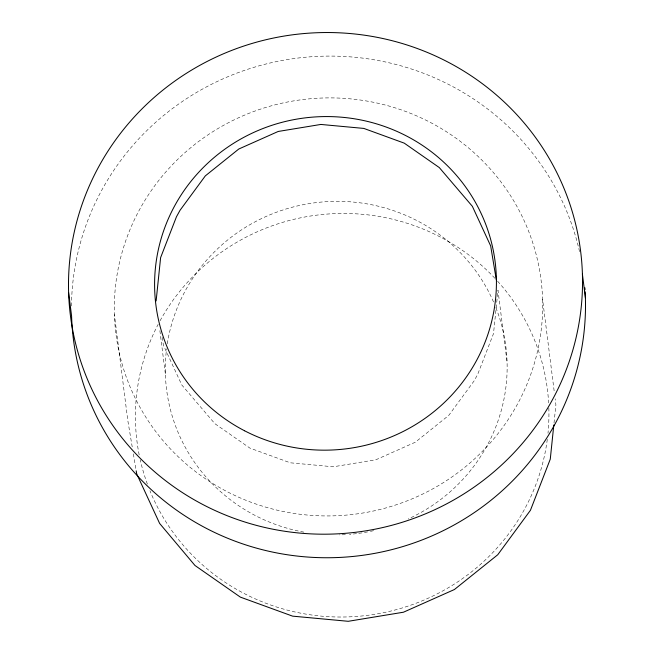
<?xml version="1.0" encoding="UTF-8"?>
<svg xmlns="http://www.w3.org/2000/svg" width="654" height="654" viewBox="0 0 654 654"><rect width="100%" height="100%" fill="white"/><g stroke="black" fill="none" stroke-linecap="round" stroke-linejoin="round"><path stroke-width="0.49" stroke-dasharray="3.27 2.45" d="M554.028 422.925L555.9 404.818L555.14 398.793M162.127 337.333L163.459 345.32L181.763 384.92L214.831 423.653L249.885 448.088L290.278 462.803L333.27 466.784L375.919 459.762L415.315 442.218L448.791 415.355L474.052 380.988L477.673 374.431L493.5 333.622L497.988 290.27L507.063 362.079M132.206 446.903L127.726 419.999L114.401 314.509M133.367 453.884L136.024 469.825M542.575 299.319A214.267 208.945 -7.2 0 1 227.02 491.612A214.267 208.945 -7.2 0 1 215.869 129.811A214.267 208.945 -7.2 0 1 542.575 299.319L554.249 391.754M159.887 330.703L165.38 374.202M548.845 407.908A206.844 201.702 -7.2 0 1 547.987 433.275M547.292 439.365A206.844 201.702 -7.2 0 1 368.063 615.275A206.844 201.702 -7.2 0 1 149.946 490.737M147.379 484.083A206.844 201.702 -7.2 0 1 140.242 459.836M139.179 454.849A206.844 201.702 -7.2 0 1 158.162 324.335M160.083 320.754A206.844 201.702 -7.2 0 1 494.833 278.212M497.62 281.236A206.844 201.702 -7.2 0 1 548.624 402.88M495.904 307.674A170.988 166.737 -7.2 0 1 408.21 518.982M373.647 530.664A170.988 166.737 -7.2 0 1 368.652 531.71M367.646 531.906A170.988 166.737 -7.2 0 1 357.542 533.509M356.528 533.631A170.988 166.737 -7.2 0 1 349.432 534.359M345.394 534.645A170.988 166.737 -7.2 0 1 339.344 534.89M303.881 532.127A170.988 166.737 -7.2 0 1 166.582 348.835M167.293 343.775A170.988 166.737 -7.2 0 1 315.555 202.691A170.988 166.737 -7.2 0 1 493.966 302.957M71.482 305.99A257.12 250.727 -7.2 0 1 302.107 57.577A257.12 250.727 -7.2 0 1 579.558 251.725"/><path stroke-width="0.98" d="M156.126 300.954L160.622 257.602L176.449 216.793L180.071 210.236L205.331 175.869L238.8 149.006L278.203 131.462L320.852 124.44L363.837 128.421L404.237 143.136L439.292 167.571L472.351 206.304L490.664 245.904L496.312 279.855M553.815 424.936L550.276 459.141L530.443 510.284L497.751 554.747L454.432 589.516L403.444 612.218L348.255 621.3L292.624 616.15L240.345 597.11L194.982 565.489L159.625 523.429L136.686 473.807L136.187 470.823M582.42 274.255A257.12 250.727 -7.2 0 1 203.754 505.002A257.12 250.727 -7.2 0 1 190.371 70.836A257.12 250.727 -7.2 0 1 582.42 274.255L585.395 297.807M68.605 292.477L71.58 316.029A257.12 250.727 -7.2 0 0 339.295 557.453A257.12 250.727 -7.2 0 0 585.134 291.798M584.88 287.785A257.12 250.727 -7.2 0 1 585.011 289.796M244.539 430.757A170.988 166.737 -7.2 0 0 496.353 277.312A170.988 166.737 -7.2 0 0 235.644 142.032A170.988 166.737 -7.2 0 0 244.539 430.757"/></g></svg>
